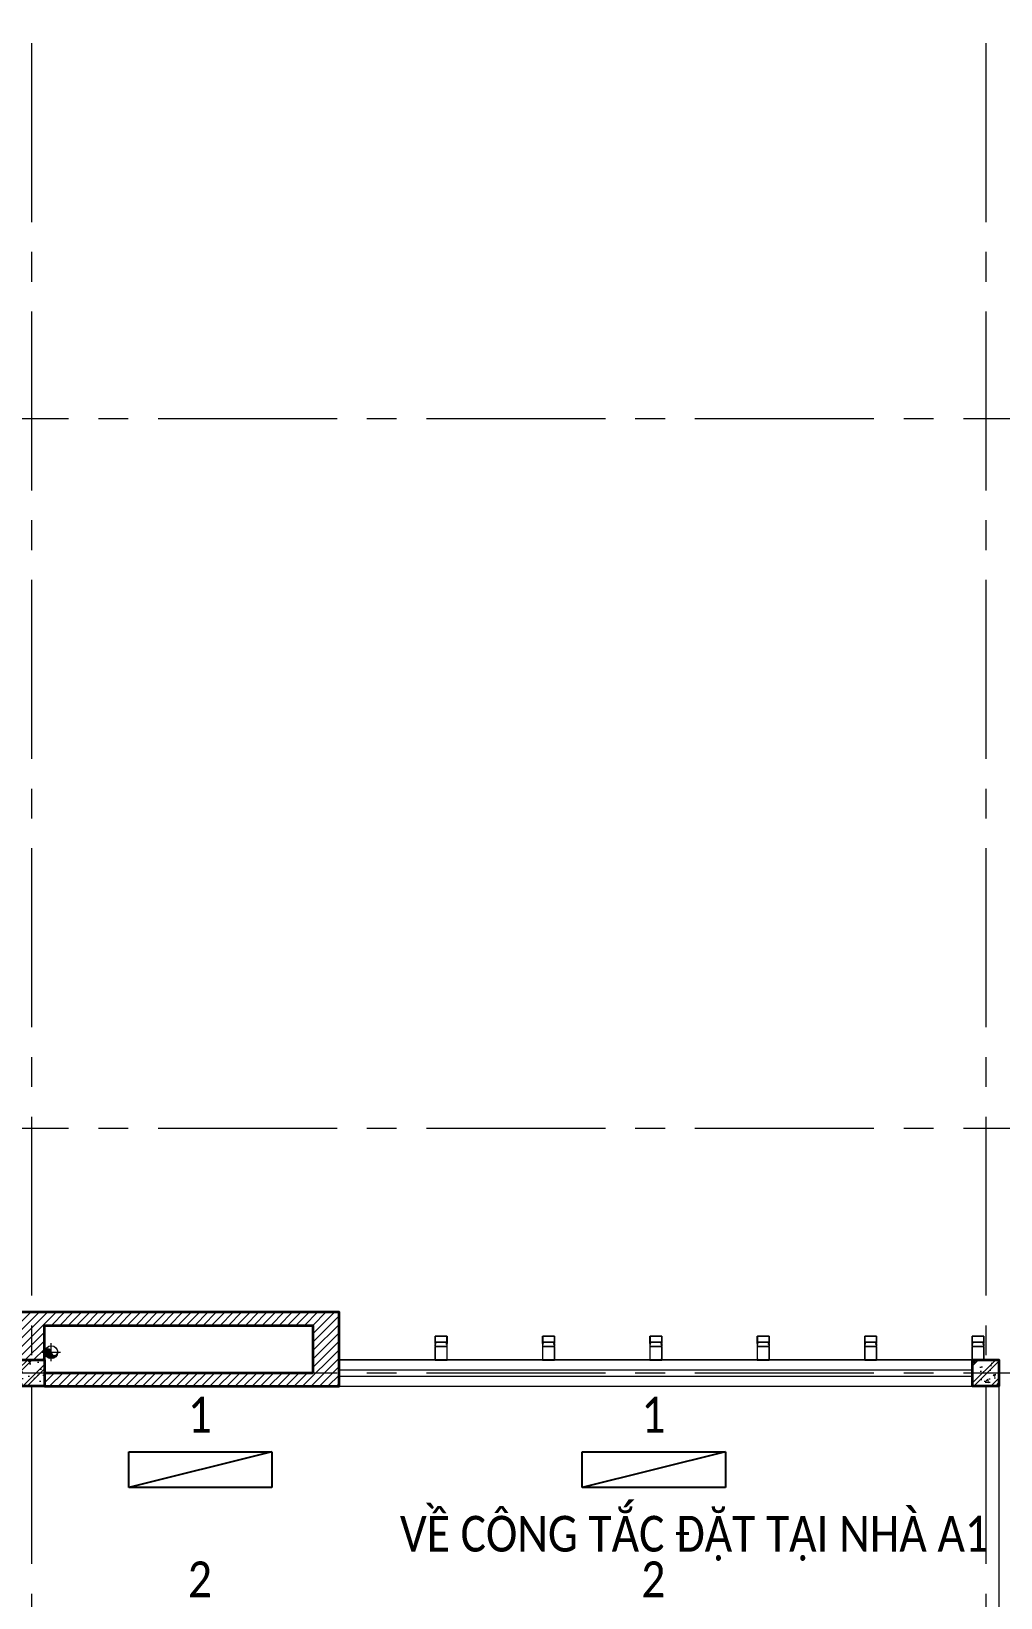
# Model space of a CAD drawing. Header units: millimetres. Extents: x 18326 to 214271, y -298828 to -198730.
# Drawn here: x 107347 to 115472, y -236513 to -223380 of the extents above; entities that cross this region are included whole.
import ezdxf
from ezdxf.enums import TextEntityAlignment as Align

# ---------------------------------------------------------------- set-up
doc = ezdxf.new("R2010")
doc.units = ezdxf.units.MM
doc.header["$LTSCALE"] = 20
doc.header["$MEASUREMENT"] = 0
doc.linetypes.add('xref LC GK$0$CENTER2', pattern=[1.125, 0.75, -0.125, 0.125, -0.125])
doc.layers.get('0').update_dxf_attribs({"lineweight": 0})
doc.layers.get('Defpoints').update_dxf_attribs({"color": 1, "lineweight": 25})
doc.layers.add('!Cetech-TBD', color=2, linetype='Continuous')
doc.layers.add('CDC-E-Note', color=3, linetype='Continuous')
for name, color, linetype, lineweight in [('xref LC GK$0$KV-Net truc', 251, 'xref LC GK$0$CENTER2', 9), ('xref_mb.A3$0$1', 1, 'Continuous', 25), ('xref_mb.A3$0$KV-Cat be tong', 6, 'Continuous', 35), ('xref_mb.A3$0$KV-Cat tuong', 4, 'Continuous', 35), ('xref_mb.A3$0$KV-Cat vat lieu', 11, 'Continuous', 20), ('xref_mb.A3$0$KV-Hatch', 179, 'Continuous', 5), ('xref_mb.A3$0$KV-Net manh', 25, 'Continuous', 5), ('xref_mb.A3$0$KV-Net thay 1', 9, 'Continuous', 20), ('xref_mb.A3$0$KV-Net thay 2', 8, 'Continuous', 13), ('xref_mb.A3$0$KV-Noi that', 35, 'Continuous', 9), ('xref_mb.A3$0$KV-Thiet bi', 59, 'Continuous', 9)]:
    doc.layers.add(name, color=color, linetype=linetype, lineweight=lineweight)
doc.styles.add('uv-abc', font='calibril.ttf', dxfattribs={"width": 0.85})

# ---------------------------------------------------------------- blocks, each defined once
blk = doc.blocks.new('l57')
at = {"layer": '!Cetech-TBD'}
for p, q in [((-600, 150), (600, 150)), ((600, 150), (-600, -150)), ((-600, -150), (-600, 150)), ((600, 150), (600, -150)), ((600, -150), (-600, -150))]:
    blk.add_line(p, q, dxfattribs=at)
blk = doc.blocks.new('xref LC GK$0$LC')
at = {"layer": 'xref LC GK$0$KV-Net truc', "color": 8, "ltscale": 100}
for points in [[(77000, 10100), (77000, -85479)], [(85000, 10100), (85000, -85479)], [(117812, -17800), (39359, -17800)], [(117812, -23750), (39359, -23750)], [(117812, -25800), (39359, -25800)]]:
    blk.add_lwpolyline(points, dxfattribs=at)
blk = doc.blocks.new('xref_mb.A3$0$Mat cat lam be tong')
at = {"layer": 'xref_mb.A3$0$KV-Cat vat lieu', "color": 8, "lineweight": 25, "ltscale": 1000}
blk.add_line((50, 200), (-50, 200), dxfattribs=at)
at = {"layer": 'xref_mb.A3$0$KV-Cat vat lieu', "color": 8, "lineweight": 0, "ltscale": 1000}
for p, q in [((-50, 200), (-50, 61)), ((-49, 88), (-49, 193)), ((-43, 199), (43, 199)), ((49, 193), (49, 88)), ((50, 61), (50, 200)), ((-50, 61), (-48, 61)), ((49, 88), (-49, 88)), ((-49, 68), (-49, 81)), ((-46, 67), (-49, 68)), ((-48, 61), (-48, 56)), ((-47, 56), (-46, 67)), ((-44, 83), (-44, 83)), ((-43, 87), (43, 87)), ((44, 83), (44, 83)), ((46, 69), (44, 54)), ((45, 82), (45, 82)), ((49, 69), (46, 69)), ((46, 55), (47, 67)), ((47, 68), (48, 68)), ((48, 67), (49, 61)), ((49, 81), (49, 69)), ((49, 61), (50, 61))]:
    blk.add_line(p, q, dxfattribs=at)
blk.add_lwpolyline([(50, 0), (-50, 0), (-50, 61), (-49, 61), (-48, 55, 0.937697), (-47, 55), (-46, 67, 0.302776), (-46, 68, -1.868517), (-44, 68), (-46, 53, 0.434812), (-45, 52), (46, 52, 0.809784), (47, 55), (46, 55), (47, 66, -0.936602), (48, 66), (48, 61), (50, 61)], format="xyb", close=True, dxfattribs=at)
blk.add_lwpolyline([(-49, 1), (49, 1), (49, 51), (-49, 51)], close=True, dxfattribs=at)
at = {"layer": 'xref_mb.A3$0$KV-Cat vat lieu', "color": 8, "lineweight": 0, "ltscale": 1000, "extrusion": (0, 0, -1)}
for centre, major_axis, start_param, end_param in [((-48, 193), (-0.351, -0.351), 0.785398, 2.95554), ((-46, 196), (-1.33, 1.33), 3.952132, 8.614239), ((-46, 196), (-2.38, 2.38), 3.952132, 4.526337), ((-46, 194), (-0.526, -0.526), 2.381335, 5.522928), ((-44, 196), (-0.526, -0.526), 3.90185, 7.043443), ((-43, 198), (-0.351, 0.351), -1.384744, 0.785398), ((-46, 196), (-2.38, 2.38), 1.756849, 2.331054), ((43, 198), (-0.351, 0.351), 0.785399, 2.955541), ((46, 196), (-2.38, 2.38), -0.760258, -0.186052), ((44, 196), (-0.526, -0.526), 3.952132, 7.093724), ((46, 196), (-1.33, 1.33), -0.760257, 3.90185), ((46, 194), (-0.526, -0.526), 5.472646, 8.614239), ((46, 196), (-2.38, 2.38), 3.327645, 3.90185), ((48, 193), (-0.351, 0.351), 0.186052, 2.356194), ((-48, 81), (-0.351, -0.351), 0.785398, 2.95554), ((-46, 84), (-1.33, -1.33), 5.522928, 10.185035), ((-46, 84), (-2.38, 2.38), 3.952132, 4.526337), ((-47, 56), (-0.526, 0.526), 2.426008, 5.436701), ((-46, 81), (-0.526, -0.526), 3.665191, 5.522928), ((-46, 81), (-0.526, -0.526), 2.381335, 3.665191), ((-44, 84), (-0.526, -0.526), 5.759586, 7.043442), ((-44, 84), (-0.526, -0.526), 3.90185, 5.759586), ((-43, 86), (-0.351, -0.351), 0.186052, 2.356194), ((-46, 84), (-2.38, 2.38), 1.756849, 2.331054), ((43, 86), (-0.351, 0.351), 0.785399, 2.955541), ((46, 84), (-2.38, 2.38), -0.760258, -0.186052), ((44, 84), (-0.526, 0.526), 3.665192, 5.522928), ((46, 84), (-1.33, 1.33), -0.760257, 3.90185), ((44, 84), (-0.526, 0.526), 2.381336, 3.665192), ((45, 54), (-0.701, 0.701), 1.250002, 5.5676), ((46, 81), (-0.526, -0.526), 1.047198, 2.331054), ((46, 81), (-0.526, -0.526), 5.472646, 7.330383), ((46, 84), (-2.38, -2.38), 4.898441, 5.472646), ((46, 69), (-0.21, -0.21), 0.855213, 2.356196), ((46, 55), (-0.21, -0.21), 5.962391, 7.138396), ((47, 67), (-0.351, -0.351), 0.855212, 2.356196), ((48, 81), (-0.351, -0.351), 1.756848, 3.926991), ((48, 67), (-0.351, 0.351), 0.785397, 2.297438)]:
    blk.add_ellipse(centre, major_axis=major_axis, ratio=1, start_param=start_param, end_param=end_param, dxfattribs=at)
blk = doc.blocks.new('*U274')
at = {"color": 8}
blk.add_lwpolyline([(-5310, 0), (0, 0), (0, 50), (-5310, 50)], close=True, dxfattribs=at)
blk = doc.blocks.new('xref_mb.A3$0$cot22x22')
at = {"layer": 'xref_mb.A3$0$KV-Hatch'}
h = blk.add_hatch(dxfattribs=at)
h.set_pattern_fill('CHAU-01', color=8, scale=30, pattern_type=2)
h.set_pattern_definition([(50, (0, 0), (215.17805, -18.82564), [22.5, -247.5]), (355, (0, 0), (-41.6254, 225.65764), [18, -198]), (100.4514, (17.93, -1.57), (173.55281, 206.83186), [19.12206, -210.34263]), (46.1842, (0, 60), (320.17231, -49.6557), [33.75, -371.25]), (96.6356, (26.68, 55.86), (280.3988, 292.23536), [28.6831, -315.5139]), (351.1842, (0, 60), (280.3986, 292.23558), [27, -297]), (21, (30, 45), (179.07212, -120.78567), [22.5, -247.5]), (326, (30, 45), (72.9946, 217.54501), [18, -198]), (71.4514, (44.92, 34.93), (252.06679, 96.75915), [19.12206, -210.34263]), (37.5, (0, 0), (3.647957, 99.868156), [0, -195.6, 0, -201, 0, -198.75]), (7.5, (0, 0), (78.92086, 118.323514), [0, -114.6, 0, -191.1, 0, -75.75]), (327.5, (-66.9, 0), (160.14673, -6.766462), [0, -75, 0, -234, 0, -310.5]), (317.5, (-96.9, 0), (174.95585, 30.031495), [0, -97.5, 0, -155.4, 0, -220.5]), (45, (0, 0), (-90.156115, 90.156115), []), (45, (0, 36.75), (-90.156115, 90.156115), [])])
h.paths.add_polyline_path([(-301545, 85409), (-301545, 85629), (-301765, 85629), (-301765, 85409)])
at = {"layer": 'xref_mb.A3$0$KV-Cat be tong', "color": 8}
blk.add_lwpolyline([(-301765, 85629), (-301545, 85629), (-301545, 85409), (-301765, 85409)], close=True, dxfattribs=at)
blk = doc.blocks.new('xref_mb.A3$0$DVCT3')
at = {"layer": 'xref_mb.A3$0$1', "color": 8}
for p in [(884561, -100497), (892561, -100497)]:
    blk.add_blockref('xref_mb.A3$0$cot22x22', p, dxfattribs=at)
blk = doc.blocks.new('xref_mb.A3$0$od')
at = {"ltscale": 10}
h = blk.add_hatch(dxfattribs=at)
h.set_pattern_fill('ANSI31', color=8, scale=0.5, style=0)
h.set_pattern_definition([(45, (-2211.68692, 549.289586), (-0.0441941738, 0.0441941738), [])])
h.paths.add_polyline_path([(-0.62, 0, -0.414214), (0, 0.62), (0, 0)])
h.paths.add_polyline_path([(0, -0.62, -0.414214), (-0.62, 0), (0, 0, 1)])
h.paths.add_polyline_path([(0, 0), (0, 0.62, -1)])
at = {"color": 8, "ltscale": 0.02}
for p, q in [((-0.88, 0), (0.88, 0)), ((0, 0.88), (0, -0.88))]:
    blk.add_line(p, q, dxfattribs=at)
at = {"color": 8, "ltscale": 10}
blk.add_circle((0, 0), 0.625, dxfattribs=at)
for centre, start, end in [((0, -0.31), 90, 270), ((0, 0.31), 270, 90)]:
    blk.add_arc(centre, 0.312, start, end, dxfattribs=at)
blk = doc.blocks.new('xref_mb.A3$0$TNM')
at = {"layer": 'xref_mb.A3$0$KV-Net manh', "color": 8, "lineweight": 40, "ltscale": 0.25, "xscale": 86.40000000209595, "yscale": 86.40000000209595, "zscale": 86.40000000209595, "rotation": 90}
blk.add_blockref('xref_mb.A3$0$od', (64743, 47713), dxfattribs=at)

msp = doc.modelspace()

# ---------------------------------------------------------------- hatches: boundary and pattern name
at = {"layer": 'xref_mb.A3$0$KV-Hatch'}
h = msp.add_hatch(dxfattribs=at)
h.set_pattern_fill('ANSI31', color=8, scale=400)
h.paths.add_polyline_path([(109707, -234630), (107457, -234630), (107457, -234740), (109927, -234740), (109927, -234120), (107237, -234120), (107237, -234520), (107457, -234520), (107457, -234230), (109707, -234230)])
h.paths.add_polyline_path([(102187, -233920), (102407, -233920), (102407, -234740), (102187, -234740)])
h.paths.add_polyline_path([(99457, -234740), (99457, -234520), (99237, -234520), (99237, -233920), (99467, -233920), (100257, -234520), (100257, -234740)])
h.paths.add_polyline_path([(100075, -234520), (99457, -234520), (99457, -234051)], flags=16)
h.paths.add_polyline_path([(80767, -234740), (83237, -234740), (83237, -234630), (80987, -234630), (80987, -234230), (83237, -234230), (83237, -234520), (83457, -234520), (83457, -234120), (80767, -234120)])
h.paths.add_polyline_path([(72437, -232690), (72437, -233000), (72347, -233000), (72347, -232160), (72437, -232160), (72437, -232470), (72657, -232470), (72657, -232050), (72237, -232050), (72237, -233110), (72657, -233110), (72657, -232690)])
h.paths.add_polyline_path([(72437, -226630), (72347, -226630), (72347, -225830), (72437, -225830), (72437, -226520), (72657, -226520), (72657, -225720), (72237, -225720), (72237, -226740), (72437, -226740)])
h.paths.add_polyline_path([(72437, -237520), (71837, -237520), (71837, -237750), (72437, -238540), (72657, -238540), (72657, -237740), (72437, -237740), (72437, -238358), (71967, -237740), (72437, -237740)])
h.paths.add_polyline_path([(71837, -240470), (71837, -240690), (72657, -240690), (72657, -240470)])
h.paths.add_polyline_path([(72437, -244468), (72437, -243640), (71967, -243640)], flags=16)
h.paths.add_polyline_path([(71837, -243650), (72437, -244650), (72657, -244650), (72657, -243420), (71837, -243420)])
h.paths.add_polyline_path([(71837, -250270), (71837, -250490), (72437, -250490), (72437, -250270)])
h.paths.add_polyline_path([(72437, -256440), (72437, -256330), (72347, -256330), (72347, -255910), (72437, -255910), (72437, -256220), (72657, -256220), (72657, -255800), (72237, -255800), (72237, -256440)])
h.paths.add_polyline_path([(84472, -245740), (84237, -245740), (84237, -246015), (82457, -246015), (82457, -245740), (82222, -245740), (82222, -246140), (84472, -246140)])
h.paths.add_polyline_path([(114197, -245740), (114432, -245740), (114432, -246015), (115222, -246015), (115222, -245740), (115457, -245740), (115457, -246140), (114197, -246140)])

# ---------------------------------------------------------------- linework, layer by layer
at = {"layer": 'xref_mb.A3$0$KV-Cat tuong', "color": 8}
msp.add_lwpolyline([(109707, -234630), (107457, -234630), (107457, -234740), (109927, -234740), (109927, -234120), (107237, -234120), (107237, -234520), (107457, -234520), (107457, -234230), (109707, -234230)], close=True, dxfattribs=at)
at = {"layer": 'xref_mb.A3$0$KV-Net thay 1', "color": 8}
msp.add_lwpolyline([(109927, -234520), (115457, -234520), (115457, -237520)], dxfattribs=at)
at = {"layer": 'xref_mb.A3$0$KV-Net thay 2', "color": 8}
msp.add_lwpolyline([(109927, -234740), (115237, -234740), (115237, -234520), (109927, -234520)], close=True, dxfattribs=at)
at = {"layer": 'xref_mb.A3$0$KV-Noi that', "color": 8}
msp.add_line((107457, -234740), (109707, -234740), dxfattribs=at)

# ---------------------------------------------------------------- block references
at = {"color": 8}
msp.add_blockref('xref_mb.A3$0$TNM', (42771, -282168), dxfattribs=at)
at = {"xscale": 0.9999811998533592, "yscale": 0.9999811998533592, "zscale": 0.9999811998533592}
for p in [(108764, -235440), (112565, -235440)]:
    msp.add_blockref('l57', p, dxfattribs=at)
at = {"layer": 'Defpoints', "color": 8, "rotation": 180}
for p in [(110782, -234320), (111682, -234320), (112582, -234320), (113482, -234320), (114382, -234320), (115282, -234320)]:
    msp.add_blockref('xref_mb.A3$0$Mat cat lam be tong', p, dxfattribs=at)
at = {"layer": 'xref LC GK$0$KV-Net truc', "color": 8}
msp.add_blockref('xref LC GK$0$LC', (30347, -208830), dxfattribs=at)
at = {"layer": 'xref_mb.A3$0$1', "color": 8}
msp.add_blockref('xref_mb.A3$0$DVCT3', (-475559, -219651), dxfattribs=at)
at = {"layer": 'xref_mb.A3$0$KV-Thiet bi', "color": 8}
msp.add_blockref('*U274', (115237, -234655), dxfattribs=at)

# ---------------------------------------------------------------- texts
at = {"layer": 'CDC-E-Note', "style": 'uv-abc', "width": 0.85}
for s, p in [('1', (108659, -234979)), ('1', (112460, -234979)), ('VỀ CÔNG TẮC ĐẶT TẠI NHÀ A1', (110436, -235977)), ('2', (108659, -236359)), ('2', (112460, -236359))]:
    msp.add_text(s, height=300, dxfattribs=at).set_placement(p, align=Align.MIDDLE_LEFT)

doc.saveas('drawing.dxf')
